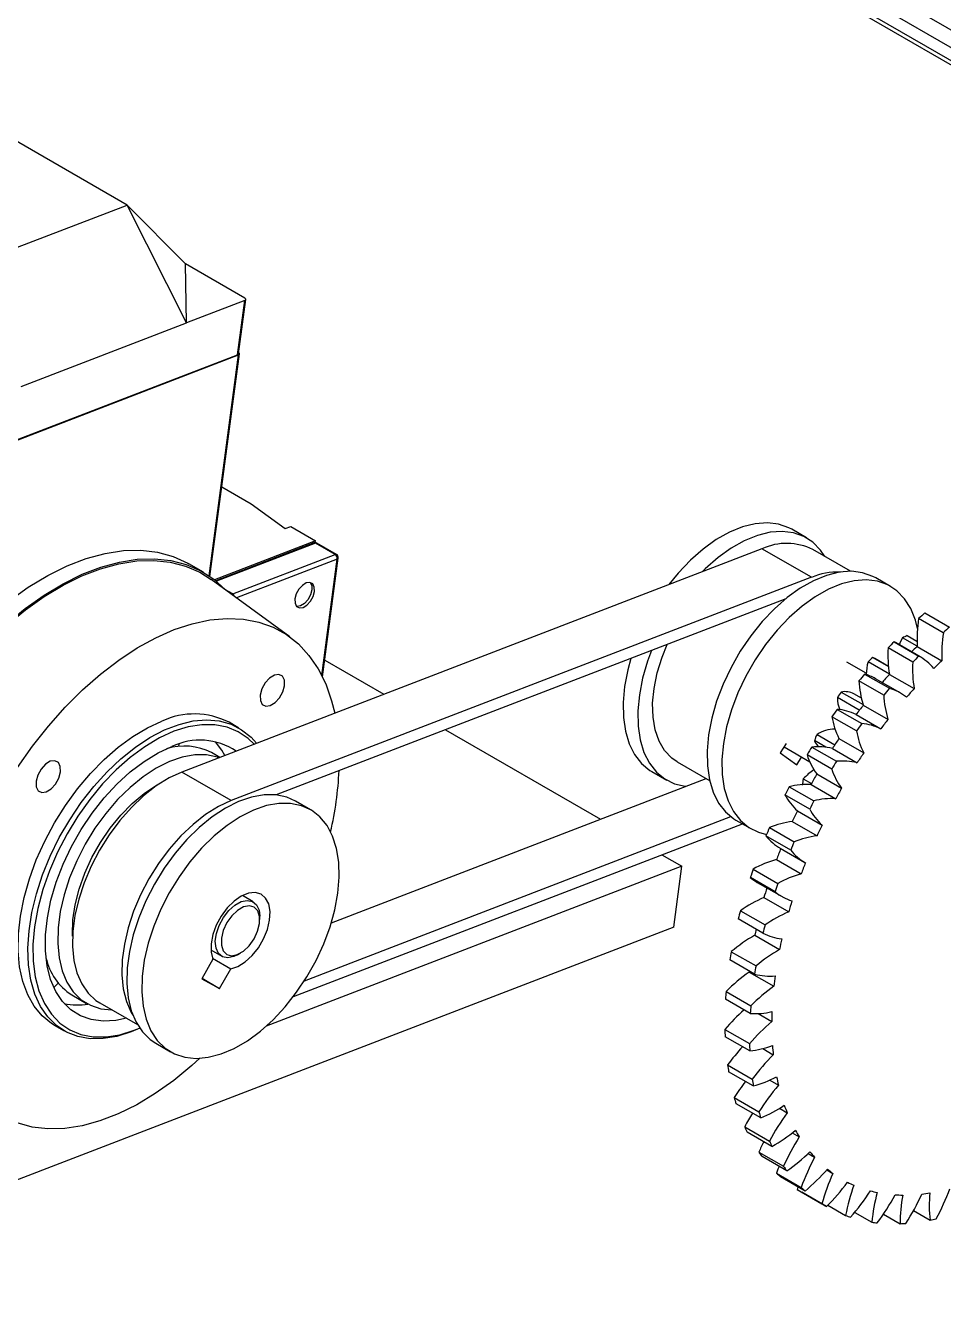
# Model space of a CAD drawing. Header units: millimetres. Extents: x 15 to 415, y 5 to 292.
# Drawn here: x 228.97 to 255.24, y 79.43 to 115.95 of the extents above; entities that cross this region are included whole.
import ezdxf

# ---------------------------------------------------------------- set-up
doc = ezdxf.new("R2010")
doc.units = ezdxf.units.MM

msp = doc.modelspace()

# ---------------------------------------------------------------- linework, layer by layer
at = {"color": 7, "linetype": 'Continuous', "lineweight": 25}
for p, q in [((246.004, 121.283), (281.036, 101.055)), ((245.903, 120.84), (280.849, 100.662)), ((245.954, 120.44), (280.727, 100.361)), ((246.148, 120.203), (280.689, 100.259)), ((231.879, 110.818), (227.334, 113.443)), ((227.396, 109.094), (231.879, 110.818)), ((233.579, 107.446), (231.879, 110.818)), ((231.879, 110.818), (233.555, 109.133)), ((233.579, 107.446), (233.555, 109.133)), ((235.248, 108.156), (233.555, 109.133)), ((235.249, 108.088), (233.579, 107.446)), ((235.042, 106.535), (235.249, 108.088)), ((235.071, 106.563), (235.278, 108.116)), ((228.85, 105.627), (233.579, 107.446)), ((226.973, 103.431), (235.042, 106.535)), ((226.973, 103.418), (235.07, 106.532)), ((234.228, 100.213), (235.07, 106.532)), ((234.25, 100.198), (235.099, 106.56)), ((234.592, 102.761), (235.431, 102.276)), ((235.431, 102.276), (236.406, 101.563)), ((236.406, 101.563), (236.563, 101.623)), ((236.563, 101.623), (237.27, 101.215)), ((251.322, 101.298), (250.897, 101.543)), ((237.27, 101.215), (234.38, 100.103)), ((237.263, 101.16), (237.27, 101.215)), ((250.046, 100.986), (233.446, 94.601)), ((237.223, 101.153), (234.417, 100.074)), ((237.271, 101.147), (234.438, 100.057)), ((234.91, 99.695), (237.836, 100.821)), ((237.836, 100.821), (237.271, 101.147)), ((237.875, 100.82), (237.309, 101.147)), ((251.461, 100.17), (250.046, 100.986)), ((252.577, 100.342), (251.504, 100.962)), ((234.068, 100.313), (233.644, 100.558)), ((237.896, 100.693), (235.007, 99.582)), ((237.451, 97.36), (237.896, 100.693)), ((237.471, 97.321), (237.924, 100.72)), ((236.537, 98.465), (234.29, 100.105)), ((251.461, 100.17), (234.86, 93.784)), ((253.726, 99.91), (253.301, 100.155)), ((234.693, 99.811), (234.698, 99.817)), ((234.91, 99.695), (234.698, 99.817)), ((250.725, 99.556), (236.144, 93.947)), ((255.236, 98.586), (254.529, 98.995)), ((254.708, 99.151), (255.415, 98.742)), ((253.826, 98.327), (254.533, 97.918)), ((253.867, 98.304), (253.826, 98.327)), ((254.574, 97.895), (253.867, 98.304)), ((254.486, 98.197), (254.065, 98.44)), ((254.204, 98.503), (254.482, 98.342)), ((254.361, 97.741), (253.654, 98.15)), ((254.486, 98.191), (255.193, 97.783)), ((237.535, 97.805), (239.231, 96.826)), ((253.03, 97.425), (252.475, 97.745)), ((253.693, 97.403), (253.083, 97.755)), ((253.218, 97.875), (253.665, 97.617)), ((253.274, 97.847), (253.218, 97.875)), ((253.665, 97.622), (253.274, 97.847)), ((253.53, 96.8), (252.823, 97.208)), ((252.985, 97.403), (253.692, 96.995)), ((254.004, 96.863), (253.297, 97.271)), ((253.695, 97.394), (254.402, 96.986)), ((252.317, 96.889), (252.94, 96.529)), ((252.891, 96.713), (252.68, 96.835)), ((252.832, 96.366), (252.204, 96.728)), ((252.946, 96.512), (253.653, 96.104)), ((252.753, 95.776), (252.046, 96.184)), ((252.196, 96.394), (252.903, 95.986)), ((252.74, 96.244), (253.447, 95.836)), ((235.08, 95.86), (234.797, 96.023)), ((240.989, 95.811), (245.426, 93.249)), ((233.361, 95.397), (233.353, 95.333)), ((250.742, 95.419), (250.572, 95.147)), ((251.873, 95.309), (251.547, 95.498)), ((251.622, 95.677), (252.133, 95.382)), ((252.25, 95.558), (252.957, 95.149)), ((234.535, 95.02), (234.297, 95.157)), ((250.572, 95.147), (251.04, 94.806)), ((250.679, 95.318), (251.414, 94.894)), ((251.04, 94.806), (251.18, 95.029)), ((252.044, 94.684), (251.337, 95.093)), ((251.473, 95.315), (252.18, 94.907)), ((252.061, 95.272), (252.768, 94.864)), ((246.897, 94.615), (247.321, 94.37)), ((247.621, 94.89), (248.547, 94.355)), ((234.86, 93.784), (233.446, 94.601)), ((237.729, 90.288), (248.449, 94.412)), ((251.228, 94.404), (251.462, 94.269)), ((251.45, 94.246), (252.157, 93.838)), ((251.618, 94.546), (252.325, 94.137)), ((251.413, 93.543), (250.705, 93.951)), ((250.825, 94.182), (251.532, 93.774)), ((237.125, 93.524), (236.701, 93.769)), ((236.958, 88.631), (249.156, 93.324)), ((249.301, 93.227), (249.725, 92.982)), ((250.915, 93.183), (251.622, 92.775)), ((251.06, 93.492), (251.767, 93.083)), ((236.641, 88.178), (249.487, 93.12)), ((250.869, 92.368), (250.162, 92.776)), ((250.263, 93.012), (250.97, 92.604)), ((250.568, 92.42), (251.275, 92.012)), ((247.184, 92.234), (247.753, 91.905)), ((250.464, 92.098), (251.171, 91.69)), ((247.753, 91.905), (235.859, 87.33)), ((247.521, 90.16), (247.753, 91.905)), ((249.795, 91.824), (250.502, 91.415)), ((250.421, 91.177), (249.714, 91.586)), ((249.914, 91.445), (250.621, 91.037)), ((235.491, 90.888), (235.178, 91.069)), ((250.104, 91.008), (250.811, 90.6)), ((249.429, 90.634), (250.136, 90.226)), ((235.678, 90.379), (235.678, 90.476)), ((250.075, 89.99), (249.368, 90.398)), ((247.521, 90.16), (219.62, 79.428)), ((249.841, 89.93), (250.548, 89.522)), ((234.278, 89.51), (234.591, 89.329)), ((234.335, 89.246), (234.019, 88.684)), ((234.324, 89.275), (234.845, 88.974)), ((235.041, 89.374), (235.125, 89.422)), ((249.837, 88.823), (249.13, 89.231)), ((249.169, 89.462), (249.876, 89.053)), ((234.528, 88.412), (234.845, 88.974)), ((249.682, 88.913), (249.679, 88.879)), ((249.679, 88.879), (250.386, 88.471)), ((229.911, 88.561), (229.785, 88.434)), ((234.019, 88.684), (234.528, 88.412)), ((234.028, 88.7), (234.528, 88.412)), ((230.296, 88.229), (230.721, 87.984)), ((249.711, 87.695), (249.004, 88.103)), ((249.02, 88.324), (249.727, 87.916)), ((231.103, 87.994), (232.176, 87.375)), ((249.934, 87.69), (250.326, 87.464)), ((229.796, 87.363), (230.079, 87.2)), ((232.08, 87.214), (232.237, 87.278)), ((248.984, 87.239), (249.692, 86.831)), ((249.698, 86.621), (248.991, 87.03)), ((232.7, 86.841), (233.125, 86.596)), ((250.07, 86.69), (250.371, 86.516)), ((249.062, 86.222), (249.769, 85.814)), ((249.798, 85.62), (249.091, 86.028)), ((250.267, 85.787), (250.519, 85.641)), ((249.253, 85.289), (249.96, 84.881)), ((250.011, 84.706), (249.304, 85.114)), ((250.548, 84.981), (250.768, 84.853)), ((249.552, 84.454), (250.259, 84.046)), ((250.332, 83.892), (249.625, 84.301)), ((250.915, 84.279), (251.114, 84.164)), ((249.957, 83.73), (250.664, 83.322)), ((251.367, 83.69), (251.552, 83.583)), ((250.757, 83.192), (250.05, 83.6)), ((250.461, 83.128), (251.168, 82.72)), ((251.28, 82.615), (250.573, 83.023)), ((251.9, 83.222), (252.076, 83.121)), ((251.077, 82.732), (251.056, 82.657)), ((251.056, 82.657), (251.763, 82.249)), ((251.892, 82.171), (251.185, 82.579)), ((251.93, 82.209), (252.44, 81.915)), ((252.702, 82.006), (253.189, 81.725)), ((253.523, 81.955), (253.998, 81.681)), ((254.384, 82.056), (254.856, 81.783))]:
    msp.add_line(p, q, dxfattribs=at)
at = {"color": 7, "linetype": 'Continuous', "lineweight": 25, "flags": 128}
for points in [[(235.249, 108.088), (235.262, 108.094), (235.271, 108.102), (235.276, 108.11), (235.278, 108.119), (235.276, 108.129), (235.27, 108.138), (235.261, 108.147), (235.248, 108.156)], [(235.07, 106.532), (235.082, 106.538), (235.092, 106.546), (235.097, 106.554), (235.099, 106.563), (235.097, 106.573), (235.091, 106.582), (235.082, 106.591), (235.075, 106.596)], [(250.897, 101.543), (250.818, 101.585), (250.524, 101.69), (250.201, 101.73), (249.855, 101.705), (249.491, 101.615), (249.118, 101.462), (248.74, 101.249), (248.365, 100.979), (247.999, 100.658), (247.65, 100.29), (247.381, 99.961)], [(251.846, 100.764), (251.722, 100.947), (251.502, 101.173), (251.242, 101.341), (250.948, 101.445), (250.625, 101.485), (250.279, 101.46), (249.916, 101.37), (249.542, 101.217), (249.164, 101.004), (248.789, 100.734), (248.423, 100.413), (248.339, 100.33)], [(225.987, 96.823), (226.42, 97.405), (226.91, 97.994), (227.423, 98.541), (227.954, 99.042), (228.498, 99.492), (229.052, 99.887), (229.608, 100.223), (230.164, 100.498), (230.714, 100.71), (231.252, 100.855), (231.774, 100.934), (232.276, 100.945), (232.753, 100.888), (233.201, 100.764), (233.616, 100.574), (233.644, 100.558)], [(226.461, 96.649), (226.919, 97.255), (227.403, 97.826), (227.907, 98.356), (228.429, 98.842), (228.963, 99.278), (229.505, 99.661), (230.05, 99.988), (230.594, 100.256), (231.132, 100.463), (231.659, 100.607), (232.172, 100.687), (232.665, 100.701), (233.134, 100.651), (233.575, 100.537), (233.986, 100.358), (234.361, 100.118), (234.698, 99.817)], [(226.483, 96.627), (226.938, 97.229), (227.418, 97.796), (227.92, 98.323), (228.438, 98.805), (228.969, 99.239), (229.507, 99.619), (230.049, 99.944), (230.59, 100.211), (231.124, 100.417), (231.648, 100.56), (232.157, 100.639), (232.647, 100.654), (233.113, 100.604), (233.552, 100.49), (233.96, 100.313), (234.29, 100.105)], [(253.301, 100.155), (253.222, 100.197), (252.928, 100.302), (252.605, 100.342), (252.259, 100.317), (251.895, 100.227), (251.522, 100.074), (251.144, 99.861), (250.769, 99.591), (250.403, 99.27), (250.054, 98.902), (249.726, 98.495), (249.427, 98.056)], [(254.496, 98.704), (254.436, 98.944), (254.304, 99.276), (254.126, 99.559), (253.906, 99.785), (253.646, 99.952), (253.352, 100.057), (253.029, 100.097), (252.683, 100.072), (252.32, 99.982), (251.946, 99.829), (251.568, 99.616), (251.193, 99.346), (250.827, 99.025), (250.478, 98.657), (250.151, 98.25), (249.852, 97.811)], [(237.24, 99.767), (237.236, 99.892), (237.191, 99.982), (237.111, 100.023), (237.007, 100.009), (236.897, 99.941), (236.796, 99.831), (236.721, 99.694), (236.682, 99.552), (236.685, 99.427), (236.731, 99.337), (236.811, 99.296), (236.914, 99.311), (237.025, 99.378), (237.125, 99.489), (237.201, 99.625), (237.24, 99.767)], [(237.122, 100.021), (237.166, 99.933), (237.169, 99.808), (237.13, 99.666), (237.054, 99.53), (236.954, 99.419), (236.844, 99.352), (236.74, 99.337), (236.729, 99.339)], [(233.227, 98.674), (233.746, 98.844), (234.252, 98.952), (234.74, 98.995), (235.207, 98.975), (235.649, 98.89), (236.061, 98.743), (236.44, 98.533), (236.782, 98.263), (237.085, 97.936), (237.346, 97.553), (237.563, 97.12), (237.733, 96.638), (237.822, 96.284)], [(228.745, 94.728), (229.173, 95.336), (229.628, 95.913), (230.107, 96.453), (230.605, 96.95), (231.118, 97.402), (231.642, 97.803), (232.171, 98.151), (232.701, 98.442), (233.227, 98.674), (233.227, 98.674)], [(254.065, 98.44), (254.012, 98.332), (253.974, 98.242)], [(246.881, 98.077), (246.769, 97.768), (246.629, 97.282), (246.538, 96.806), (246.496, 96.348), (246.504, 95.917), (246.563, 95.52), (246.671, 95.164), (246.826, 94.856), (247.026, 94.601), (247.266, 94.404), (247.544, 94.267), (247.853, 94.195), (247.878, 94.192)], [(247.621, 94.89), (247.463, 95), (247.261, 95.214), (247.103, 95.484), (246.991, 95.804), (246.93, 96.168), (246.919, 96.567), (246.96, 96.993), (247.051, 97.437), (247.19, 97.889), (247.335, 98.252)], [(249.427, 98.056), (249.162, 97.592), (248.934, 97.112), (248.749, 96.625), (248.609, 96.139), (248.517, 95.663), (248.475, 95.205), (248.484, 94.774), (248.543, 94.377), (248.65, 94.021), (248.806, 93.713), (249.005, 93.458), (249.246, 93.26), (249.301, 93.227)], [(246.293, 97.851), (246.205, 97.527), (246.113, 97.051), (246.071, 96.593), (246.08, 96.162), (246.139, 95.765), (246.246, 95.409), (246.402, 95.101), (246.601, 94.846), (246.842, 94.649), (246.897, 94.615)], [(249.852, 97.811), (249.586, 97.347), (249.358, 96.867), (249.173, 96.38), (249.033, 95.894), (248.942, 95.418), (248.9, 94.96), (248.908, 94.529), (248.967, 94.132), (249.075, 93.776), (249.23, 93.468), (249.43, 93.213), (249.67, 93.015), (249.948, 92.879), (250.18, 92.818)], [(236.386, 97.071), (236.382, 97.228), (236.325, 97.34), (236.224, 97.391), (236.095, 97.373), (235.958, 97.289), (235.832, 97.151), (235.737, 96.98), (235.688, 96.803), (235.693, 96.646), (235.749, 96.534), (235.85, 96.483), (235.979, 96.501), (236.117, 96.585), (236.243, 96.723), (236.337, 96.894), (236.386, 97.071)], [(232.242, 87.271), (231.998, 87.167), (231.589, 87.039), (231.195, 86.974), (230.82, 86.973), (230.469, 87.036), (230.149, 87.162), (229.862, 87.35), (229.613, 87.596), (229.407, 87.897), (229.244, 88.249), (229.129, 88.647), (229.062, 89.086), (229.044, 89.559), (229.076, 90.06), (229.157, 90.581), (229.286, 91.116), (229.462, 91.656), (229.681, 92.195), (229.941, 92.725), (230.238, 93.237), (230.568, 93.726), (230.926, 94.184), (231.307, 94.604), (231.706, 94.982), (232.117, 95.311), (232.535, 95.587), (232.954, 95.806), (233.367, 95.965), (233.769, 96.061), (234.154, 96.094), (234.518, 96.063), (234.854, 95.969), (235.158, 95.812), (235.426, 95.595), (235.58, 95.422)], [(229.796, 87.363), (229.718, 87.412), (229.45, 87.629), (229.222, 87.903), (229.037, 88.23), (228.898, 88.606), (228.806, 89.025), (228.764, 89.482), (228.771, 89.97), (228.828, 90.482), (228.933, 91.011), (229.086, 91.549), (229.283, 92.09), (229.523, 92.625), (229.802, 93.147), (230.116, 93.648), (230.461, 94.122), (230.831, 94.562), (231.222, 94.962), (231.628, 95.316), (232.043, 95.619), (232.462, 95.867), (232.878, 96.056)], [(235.513, 95.396), (235.343, 95.561), (235.061, 95.755), (234.743, 95.886), (234.395, 95.953), (234.022, 95.955), (233.628, 95.892), (233.22, 95.765), (232.804, 95.575), (232.386, 95.326), (231.971, 95.021), (231.567, 94.664), (231.178, 94.261), (230.81, 93.818), (230.47, 93.34), (230.161, 92.836), (229.889, 92.312), (229.657, 91.776), (229.468, 91.236), (229.326, 90.7), (229.232, 90.175), (229.188, 89.669), (229.195, 89.19), (229.252, 88.744), (229.359, 88.338), (229.513, 87.979), (229.714, 87.67), (229.957, 87.417), (230.239, 87.224), (230.557, 87.093), (230.905, 87.025), (231.279, 87.023), (231.672, 87.087), (232.08, 87.214), (232.08, 87.214)], [(234.678, 95.075), (234.591, 95.228), (234.41, 95.468)], [(231.859, 87.558), (231.561, 87.495), (231.197, 87.474), (230.857, 87.518), (230.547, 87.628), (230.271, 87.801), (230.034, 88.034), (229.84, 88.325), (229.692, 88.667), (229.593, 89.055), (229.544, 89.484), (229.546, 89.946), (229.599, 90.432), (229.702, 90.937), (229.854, 91.45), (230.051, 91.964), (230.291, 92.47), (230.57, 92.96), (230.883, 93.426), (231.225, 93.86), (231.59, 94.255), (231.973, 94.605), (232.367, 94.903), (232.765, 95.146), (233.162, 95.328)], [(234.511, 95.011), (234.468, 95.025), (234.156, 95.091), (233.819, 95.092), (233.461, 95.028), (233.091, 94.9), (232.714, 94.71), (232.337, 94.463), (231.967, 94.161), (231.61, 93.811), (231.273, 93.419), (230.962, 92.991), (230.683, 92.537)], [(229.684, 94.907), (229.546, 94.822), (229.42, 94.684), (229.326, 94.514), (229.277, 94.336), (229.281, 94.18), (229.338, 94.067), (229.438, 94.016), (229.567, 94.034), (229.705, 94.119), (229.831, 94.257), (229.925, 94.428), (229.974, 94.605), (229.97, 94.762), (229.913, 94.874), (229.813, 94.925), (229.684, 94.907)], [(230.32, 89.904), (230.318, 89.958), (230.331, 90.37), (230.394, 90.805), (230.507, 91.254), (230.667, 91.707), (230.871, 92.155), (231.115, 92.587), (231.392, 92.995), (231.698, 93.371), (232.026, 93.705), (232.369, 93.991), (232.719, 94.223), (232.858, 94.299)], [(233.446, 94.601), (233.081, 94.431), (232.714, 94.203), (232.353, 93.92), (232.004, 93.588), (231.674, 93.214), (231.368, 92.803), (231.093, 92.364), (230.854, 91.905), (230.654, 91.435), (230.498, 90.962), (230.389, 90.494), (230.329, 90.042), (230.319, 89.612), (230.358, 89.214), (230.447, 88.854), (230.583, 88.54), (230.765, 88.277), (230.988, 88.07), (231.103, 87.994)], [(236.701, 93.769), (236.448, 93.882), (236.136, 93.948), (235.798, 93.949), (235.441, 93.885), (235.071, 93.757), (234.694, 93.567), (234.317, 93.319), (233.947, 93.018), (233.59, 92.668), (233.253, 92.276), (232.942, 91.848), (232.662, 91.393)], [(234.86, 93.784), (234.495, 93.615), (234.128, 93.386), (233.767, 93.104), (233.418, 92.772), (233.088, 92.397), (232.782, 91.987), (232.507, 91.548), (232.268, 91.089), (232.068, 90.618), (231.913, 90.145), (231.804, 89.678), (231.743, 89.225), (231.733, 88.796), (231.772, 88.398), (231.861, 88.038), (231.997, 87.724), (232.05, 87.634)], [(233.087, 91.148), (232.843, 90.674), (232.641, 90.189), (232.483, 89.701), (232.372, 89.22), (232.31, 88.754), (232.298, 88.311), (232.337, 87.9), (232.425, 87.527), (232.562, 87.199), (232.744, 86.922), (232.969, 86.701), (233.233, 86.54), (233.53, 86.442), (233.855, 86.409), (234.204, 86.441), (234.568, 86.537), (234.943, 86.696), (235.321, 86.915), (235.695, 87.191), (236.059, 87.517), (236.407, 87.889), (236.731, 88.3), (237.027, 88.742), (237.289, 89.207), (237.513, 89.688), (237.694, 90.176), (237.828, 90.661), (237.915, 91.136), (237.952, 91.591), (237.938, 92.02), (237.875, 92.413), (237.762, 92.764), (237.602, 93.067), (237.398, 93.316), (237.153, 93.508), (236.872, 93.637), (236.56, 93.703), (236.223, 93.704), (235.865, 93.64), (235.495, 93.512), (235.118, 93.322), (234.741, 93.074), (234.371, 92.773), (234.014, 92.423), (233.677, 92.031), (233.366, 91.603), (233.087, 91.148)], [(230.683, 92.537), (230.439, 92.062), (230.237, 91.577), (230.079, 91.089), (229.968, 90.608), (229.906, 90.142), (229.894, 89.699), (229.933, 89.288), (230.021, 88.915), (230.158, 88.587), (230.34, 88.31), (230.565, 88.089), (230.829, 87.928), (231.126, 87.83), (231.445, 87.797)], [(232.662, 91.393), (232.419, 90.919), (232.217, 90.434), (232.058, 89.946), (231.947, 89.465), (231.885, 88.999), (231.874, 88.556), (231.913, 88.145), (232.001, 87.772), (232.138, 87.444), (232.32, 87.167), (232.545, 86.946), (232.7, 86.841)], [(234.845, 88.974), (235.049, 89.041), (235.257, 89.169), (235.458, 89.351), (235.638, 89.576), (235.788, 89.831), (235.897, 90.099), (235.959, 90.365), (235.972, 90.613), (235.933, 90.827), (235.845, 90.995), (235.713, 91.106), (235.546, 91.154), (235.354, 91.136), (235.147, 91.053), (234.94, 90.91), (234.743, 90.715), (234.57, 90.481), (234.43, 90.222), (234.332, 89.952), (234.282, 89.689), (234.283, 89.449), (234.335, 89.246)], [(235.041, 89.374), (234.937, 89.323), (234.764, 89.287), (234.614, 89.317), (234.498, 89.412), (234.427, 89.563), (234.405, 89.758), (234.435, 89.981), (234.514, 90.215), (234.636, 90.44), (234.79, 90.639), (234.965, 90.794), (235.146, 90.894), (235.319, 90.93), (235.469, 90.9), (235.584, 90.805), (235.656, 90.654), (235.678, 90.476)], [(235.034, 89.378), (235.207, 89.476), (235.372, 89.632), (235.513, 89.829), (235.615, 90.049), (235.67, 90.27), (235.672, 90.471), (235.62, 90.631), (235.519, 90.736), (235.38, 90.774), (235.216, 90.743), (235.043, 90.644), (234.878, 90.489), (234.737, 90.292), (234.634, 90.072), (234.579, 89.851), (234.578, 89.65), (234.63, 89.49), (234.731, 89.385), (234.87, 89.347), (235.034, 89.378)], [(233.961, 86.412), (233.733, 86.205), (233.214, 85.778), (232.687, 85.403), (232.157, 85.083), (231.628, 84.821), (231.105, 84.62), (230.592, 84.481), (230.095, 84.405), (229.617, 84.394), (229.162, 84.446), (228.735, 84.563)], [(250.534, 83.321), (250.502, 83.237), (250.461, 83.128)]]:
    msp.add_lwpolyline(points, dxfattribs=at)
at = {"color": 7, "linetype": 'Continuous', "lineweight": 25}
for centre, radius, start, end in [((235.033, 106.572), 0.0385, 283.1752, 345.173), ((237.259, 101.06), 0.1, 59.9973, 111.0399), ((237.241, 101.102), 0.0545, 56.6092, 108.8164), ((237.289, 101.109), 0.0429, 62.4525, 115.5947), ((237.855, 100.782), 0.0429, 62.4525, 115.5947), ((237.761, 100.708), 0.135, 353.3583, 56.1597), ((237.825, 100.733), 0.1, 352.4038, 59.9973), ((250.75, 99.46), 1.681, 63.3192, 114.7279), ((237.887, 100.73), 0.0385, 283.1752, 345.173), ((252.233, 98.291), 2.031, 88.3955, 112.3469), ((258.691, 98.37), 4.208, 171.4676, 182.4364), ((263.697, 88.673), 13.805, 130.6305, 131.6146), ((264.404, 88.265), 13.805, 130.6305, 131.6146), ((264.864, 87.442), 15.502, 135.4022, 136.3131), ((255.382, 95.716), 3.025, 112.9108, 115.8035), ((259.398, 97.962), 4.208, 171.4676, 182.4364), ((257.151, 97.958), 3.502, 176.8623, 189.2627), ((263.581, 88.388), 13.372, 132.8541, 133.8031), ((265.571, 87.034), 15.502, 135.4022, 136.3131), ((253.867, 96.676), 1.409, 39.0064, 61.7963), ((254.655, 97.332), 1.628, 164.9526, 177.9783), ((256.473, 94.069), 5.008, 130.5421, 132.6091), ((257.858, 97.55), 3.502, 176.8623, 189.2627), ((264.332, 87.934), 13.436, 132.8559, 134.2158), ((265.899, 86.51), 16.895, 139.8538, 140.7139), ((255.679, 97.354), 2.86, 182.9213, 197.1185), ((252.605, 96.07), 1.386, 60.0586, 74.1036), ((264.648, 87.345), 14.865, 137.4669, 138.7382), ((257.517, 93.112), 6.427, 144.0127, 145.7629), ((252.426, 96.372), 0.528, 61.258, 101.9308), ((266.606, 86.102), 16.895, 139.8538, 140.7139), ((256.386, 96.946), 2.86, 182.9213, 197.1185), ((253.317, 95.673), 1.374, 50.9742, 74.157), ((265.356, 86.937), 14.865, 137.4669, 138.7382), ((253.121, 96.735), 0.917, 180.4097, 202.338), ((265.487, 86.645), 15.958, 141.8079, 143.0205), ((233.804, 94.078), 2.184, 62.968, 115.0791), ((266.666, 85.916), 17.865, 144.0908, 144.9196), ((254.328, 96.58), 2.316, 189.8443, 206.1925), ((252.087, 94.937), 1.461, 63.4563, 85.7031), ((266.195, 86.237), 15.958, 141.8079, 143.0205), ((252.106, 94.962), 0.863, 87.8652, 124.0964), ((267.373, 85.508), 17.865, 144.0908, 144.9196), ((255.035, 96.172), 2.316, 189.8443, 206.1925), ((252.794, 94.529), 1.461, 63.4563, 85.7031), ((233.52, 93.624), 1.719, 63.1331, 107.2212), ((233.969, 93.653), 1.859, 56.2511, 115.7162), ((257.374, 93.156), 6.281, 156.3275, 158.1049), ((252.046, 95.721), 0.547, 204.1041, 226.6136), ((266.025, 86.259), 16.62, 145.978, 147.1582), ((267.049, 85.66), 18.326, 148.2061, 149.0209), ((253.136, 95.672), 1.89, 197.8582, 216.5849), ((251.646, 93.651), 1.673, 75.6479, 95.9644), ((266.732, 85.85), 16.62, 145.978, 147.1582), ((228.381, 95.084), 9.576, 346.7661, 357.3455), ((252.501, 93.231), 1.732, 123.9289, 137.3249), ((267.756, 85.251), 18.326, 148.2061, 149.0209), ((253.843, 95.264), 1.89, 197.8582, 216.5849), ((252.353, 93.243), 1.673, 75.6479, 95.9644), ((251.341, 92.236), 2.013, 86.8905, 104.8435), ((255.832, 93.581), 4.677, 169.8666, 172.03), ((266.17, 86.166), 16.792, 150.0659, 151.238), ((266.97, 85.7), 18.237, 152.2849, 153.1024), ((252.121, 94.678), 1.591, 207.1736, 228.1848), ((266.877, 85.758), 16.792, 150.0659, 151.238), ((267.677, 85.292), 18.237, 152.2849, 153.1024), ((252.828, 94.269), 1.591, 207.1736, 228.1848), ((252.048, 91.828), 2.013, 86.8905, 104.8435), ((251.211, 90.722), 2.479, 96.8586, 112.4818), ((265.873, 86.317), 16.459, 154.1552, 155.343), ((266.397, 85.967), 17.606, 156.4104, 157.2472), ((251.282, 93.647), 1.419, 217.8747, 240.5546), ((266.58, 85.908), 16.459, 154.1552, 155.343), ((265.128, 86.632), 15.65, 158.3295, 159.558), ((267.104, 85.559), 17.606, 156.4104, 157.2472), ((251.918, 90.314), 2.479, 96.8586, 112.4818), ((251.282, 89.153), 3.057, 105.5241, 119.1034), ((251.989, 93.239), 1.419, 217.8747, 240.5546), ((265.354, 86.365), 16.489, 160.6684, 161.5426), ((251.989, 88.744), 3.057, 105.5241, 119.1034), ((265.835, 86.224), 15.65, 158.3295, 159.558), ((250.6, 92.633), 1.372, 229.7452, 239.9788), ((266.061, 85.957), 16.489, 160.6684, 161.5426), ((251.561, 87.581), 3.724, 113.0269, 124.929), ((263.966, 87.027), 14.423, 162.8195, 163.9746), ((251.307, 92.224), 1.372, 229.7522, 252.957), ((263.912, 86.795), 14.984, 165.1529, 166.0847), ((252.268, 87.173), 3.724, 113.0269, 124.929), ((264.687, 86.614), 14.437, 162.678, 163.9743), ((264.619, 86.386), 14.984, 165.1529, 166.0847), ((252.033, 86.067), 4.442, 119.5661, 130.1468), ((262.418, 87.416), 12.826, 167.9029, 168.6982), ((250.749, 91.27), 1.447, 242.2188, 264.6113), ((252.74, 85.658), 4.442, 119.5661, 130.1468), ((263.222, 86.988), 12.925, 167.2999, 168.6954), ((231.185, 89.633), 1.661, 191.9601, 237.6748), ((262.185, 87.16), 13.218, 169.9715, 170.9846), ((252.664, 84.669), 5.161, 125.3403, 134.9114), ((262.892, 86.752), 13.218, 169.9715, 170.9846), ((250.278, 90.409), 1.647, 254.4733, 275.0098), ((261.56, 87.266), 11.239, 172.311, 173.8428), ((253.371, 84.261), 5.161, 125.3403, 134.9114), ((260.315, 87.386), 11.334, 175.2513, 176.3737), ((230.462, 89.821), 1.883, 258.4175, 279.1488), ((253.482, 83.37), 5.932, 131.7302, 139.2968), ((261.023, 86.978), 11.334, 175.2513, 176.3737), ((249.855, 89.663), 1.974, 265.8303, 284.022), ((259.835, 87.391), 9.509, 177.8488, 179.5612), ((254.114, 83.033), 5.829, 130.5248, 139.3491), ((258.454, 87.428), 9.471, 181.1435, 182.4086), ((254.304, 82.346), 6.519, 137.6008, 143.5189), ((259.161, 87.02), 9.471, 181.1435, 182.4086), ((249.447, 89.036), 2.427, 275.9299, 291.7737), ((258.185, 87.34), 7.858, 184.0767, 186.0213), ((256.743, 87.277), 7.752, 187.8252, 189.271), ((254.911, 82.018), 6.391, 135.2669, 143.5655), ((249.037, 88.517), 2.995, 284.72, 298.4859), ((256.73, 87.123), 6.385, 191.1816, 193.4147), ((255.096, 81.583), 6.919, 142.9632, 147.6149), ((257.45, 86.869), 7.752, 187.8252, 189.271), ((255.703, 81.243), 6.799, 139.6895, 147.6524), ((255.297, 86.964), 6.273, 195.4904, 197.1555), ((255.769, 81.104), 7.062, 148.0523, 151.6802), ((256.005, 86.556), 6.273, 195.4904, 197.1555), ((248.622, 88.087), 3.655, 292.3295, 304.3814), ((256.437, 80.719), 7.016, 143.8965, 151.6935), ((255.558, 86.782), 5.164, 199.3572, 201.9299), ((254.194, 86.552), 5.093, 204.3189, 206.2321), ((256.288, 80.884), 6.942, 153.0758, 155.7887), ((254.901, 86.144), 5.093, 204.3189, 206.2321), ((248.217, 87.716), 4.369, 298.9551, 309.6521), ((257.07, 80.439), 7.025, 147.9788, 155.7695), ((254.716, 86.388), 4.234, 208.7568, 211.6939), ((253.458, 86.128), 4.243, 214.4065, 216.5675), ((247.852, 87.373), 5.091, 304.7969, 314.4556), ((254.205, 86.029), 3.608, 219.4039, 222.6712), ((254.165, 85.719), 4.243, 214.4065, 216.5675), ((257.578, 80.382), 6.823, 152.0197, 159.9633), ((253.065, 85.792), 3.725, 225.6565, 228.0131), ((247.57, 87.031), 5.767, 310.0328, 318.9206), ((257.954, 80.516), 6.429, 156.0999, 164.3651), ((253.981, 85.797), 3.285, 231.0778, 234.5557), ((252.946, 85.645), 3.535, 237.6842, 240.1247), ((253.772, 85.384), 3.725, 225.6565, 228.0131), ((247.422, 86.669), 6.341, 314.8129, 323.1547), ((258.212, 80.802), 5.878, 160.3028, 169.0776), ((253.963, 85.777), 3.259, 243.2603, 246.757), ((247.457, 86.281), 6.766, 319.2623, 327.2507), ((254.046, 86.033), 3.528, 255.2514, 258.5677), ((258.379, 81.2), 5.217, 164.7192, 174.2218), ((254.067, 87.473), 4.975, 276.4125, 279.0497), ((258.613, 82.206), 3.78, 174.63, 186.4142), ((249.004, 85.078), 6.852, 331.6186, 339.5399), ((253.653, 85.236), 3.535, 237.6842, 240.1247), ((247.717, 85.872), 7.004, 323.4864, 331.2927), ((254.116, 86.599), 4.099, 266.4224, 269.4232), ((258.498, 81.676), 4.499, 169.4534, 179.943), ((248.229, 85.461), 7.034, 327.5773, 335.3616), ((253.703, 85.358), 3.668, 249.8475, 252.2289), ((253.672, 87.705), 6.039, 281.3076, 283.0155), ((253.802, 85.805), 4.126, 261.4534, 263.655), ((253.826, 86.595), 4.917, 272.0063, 273.965)]:
    msp.add_arc(centre, radius, start, end, dxfattribs=at)
msp.add_ellipse((234.829, 99.581), major_axis=(0.087, 0.11), ratio=0.577225, start_param=5.590652, end_param=6.366945, dxfattribs=at)

doc.saveas('drawing.dxf')
